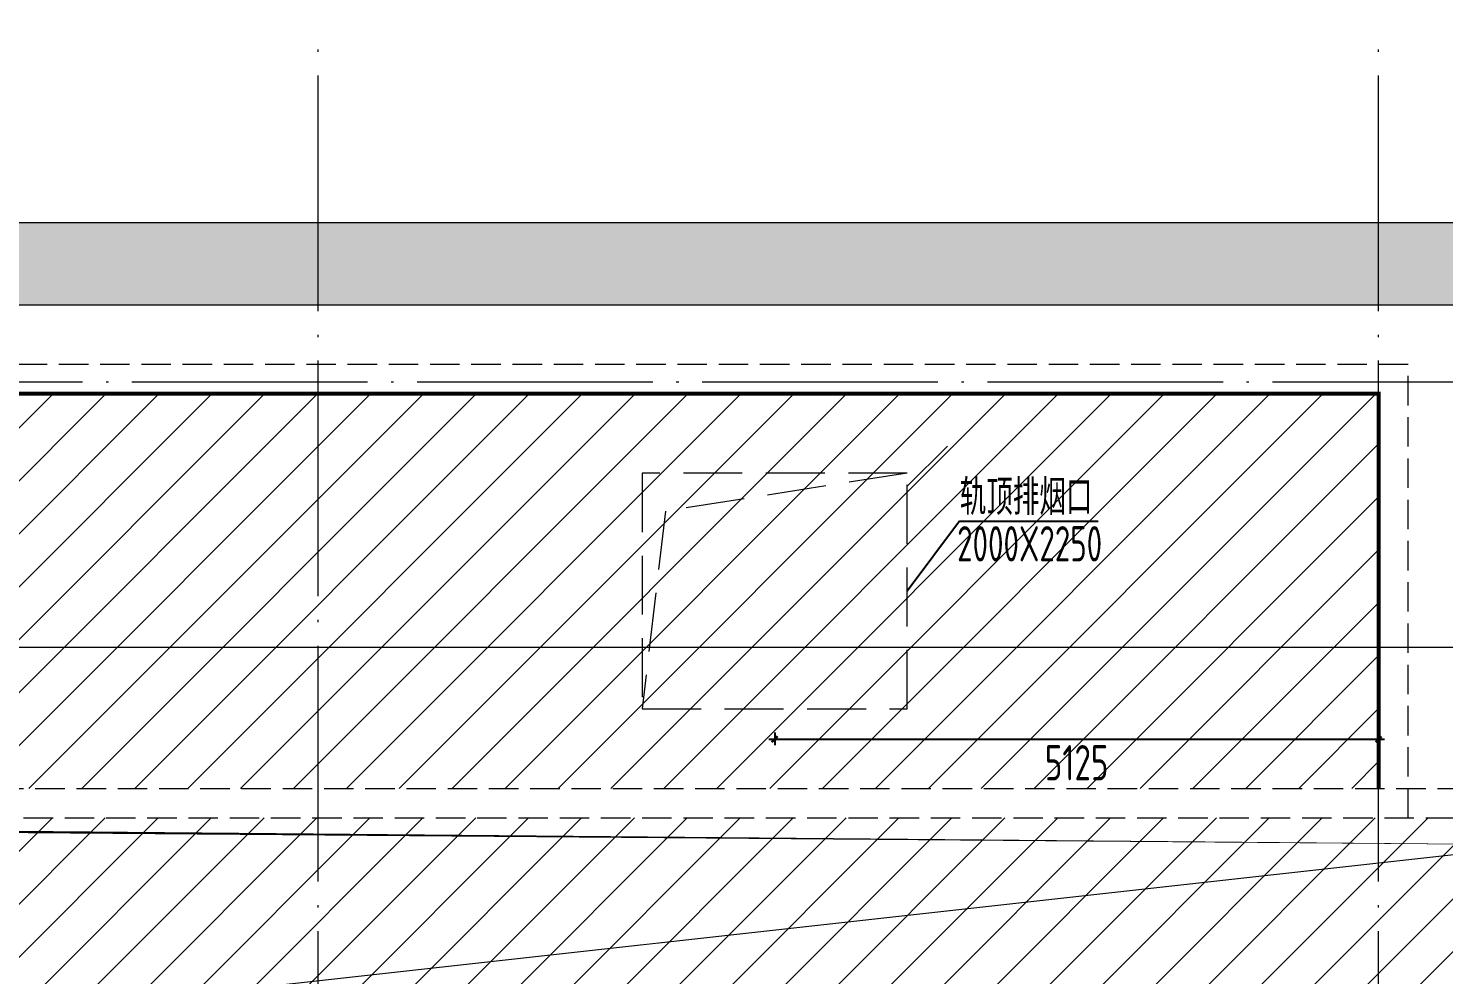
# Model space of a CAD drawing. Extents: x 4 to 13611208, y -605838 to 574722.
# Drawn here: x 13253938 to 13265950, y -4141 to 3890 of the extents above; entities that cross this region are included whole.
import ezdxf

# ---------------------------------------------------------------- set-up
doc = ezdxf.new("R2010")
doc.units = 0
doc.header["$LTSCALE"] = 1000
doc.header["$MEASUREMENT"] = 0
doc.linetypes.add('DASH', pattern=[0.35, 0.25, -0.1])
doc.linetypes.add('DOTE', pattern=[2.4200000000000004, 2, -0.2, 0.02, -0.2])
doc.layers.add('SDF-标注', color=7, linetype='Continuous')
doc.layers.add('SDF-风管', color=3, linetype='Continuous', lineweight=20)
doc.layers.add('建筑底图', color=8, linetype='Continuous', lineweight=13)
doc.styles.add('67', font='gbenor.shx', dxfattribs={"width": 0.7, "bigfont": 'hztxt.shx'})
doc.styles.add('du', font='gbenor.shx', dxfattribs={"width": 0.8, "bigfont": 'hztxt.shx'})
doc.dimstyles.new('67', dxfattribs={"dimscale": 100, "dimtxt": 3, "dimasz": 0.5, "dimexe": 0.5, "dimexo": 2, "dimgap": 0.5, "dimtad": 2, "dimdec": 0, "dimrnd": 5, "dimzin": 0, "dimdsep": 46, "dimtxsty": 'du', "dimblk": 'ARCHTICK', "dimcen": 0, "dimdle": 0.5, "dimclrd": 256, "dimclre": 256, "dimclrt": 256, "dimazin": 0, "dimtfac": 1, "dimtdec": 0, "dimtix": 1, "dimtmove": 2, "dimatfit": 3, "dimfxl": 100, "dimtolj": 1, "dimtzin": 0, "dimlwd": -1, "dimlwe": -1, "dimarcsym": 0})
pattern_1 = [(45, (793255.255710341, 9.353971108794212e-08), (-224.5064030267288, 224.5064030267288), [])]
pattern_2 = [(45, (793255.255710341, 9.354334906674922e-08), (-224.5064030267288, 224.5064030267288), [])]

# ---------------------------------------------------------------- blocks, each defined once
blk = doc.blocks.new('_ArchTick')
at = {"color": 0, "linetype": 'ByBlock', "const_width": 0.4}
blk.add_lwpolyline([(-0.5, -0.5), (0.5, 0.5)], dxfattribs=at)
blk = doc.blocks.new('*D655')
at = {"layer": 'SDF-标注', "ltscale": 0.5, "transparency": 16777216}
for p, q in [((13260222.36620493, -2142.418085854035), (13265447.09488513, -2142.418085854035)), ((13260272.36620493, -2085.260509419546), (13260272.36620493, -2192.418085854035)), ((13265397.09488513, -2085.260509071173), (13265397.09488513, -2192.418085854035))]:
    blk.add_line(p, q, dxfattribs=at)
at = {"layer": 'SDF-标注', "ltscale": 0.5, "transparency": 16777216, "xscale": 50, "yscale": 50, "zscale": 50, "rotation": 180}
blk.add_blockref('_ArchTick', (13260272.36620493, -2142.418085854035), dxfattribs=at)
at = {"layer": 'SDF-标注', "ltscale": 0.5, "transparency": 16777216, "xscale": 50, "yscale": 50, "zscale": 50}
blk.add_blockref('_ArchTick', (13265397.09488513, -2142.418085854035), dxfattribs=at)
at = {"layer": 'SDF-标注', "ltscale": 0.5, "transparency": 16777216, "insert": (13262834.73054503, -2342.418085854035), "char_height": 300, "attachment_point": 5, "style": 'du'}
blk.add_mtext('\\A1;5125', dxfattribs=at)

msp = doc.modelspace()

# ---------------------------------------------------------------- hatches: boundary and pattern name
at = {"layer": '建筑底图'}
h = msp.add_hatch(dxfattribs=at)
h.set_pattern_fill('钢筋混凝土', color=8, scale=100, style=0)
h.set_pattern_definition([(45, (793255.255710341, 9.353971108794212e-08), (-176.7766952966369, 176.7766952966369), []), (49.99999999999999, (793255.255710341, 9.353971108794212e-08), (717.2601826007534, -62.75213498259511), [75, -825]), (355, (793255.255710341, 9.353971108794212e-08), (-138.751333613, 752.1921337000118), [60, -660]), (100.4514, (793315.0273903403, -5.229339906480163), (578.5093817140216, 689.4395420609536), [63.74019000000001, -701.142112]), (46.18420000000001, (793255.255710341, 200.0000000935397), (1067.241048625644, -165.5190143290181), [112.5, -1237.5]), (96.6356, (793344.1924553402, 186.2066930935252), (934.6627055487033, 974.1178709004417), [95.610288, -1051.713]), (351.1842, (793255.255710341, 200.0000000935397), (934.6619451336272, 974.1186009253246), [90, -990]), (21, (793355.255710341, 150.0000000935397), (596.9070521184617, -402.6188906653388), [75, -825]), (326.0000000000001, (793355.255710341, 150.0000000935397), (243.3153319215817, 725.150045046853), [60, -660]), (71.4514, (793404.9979433417, 116.4483940935461), (840.22262858149, 322.5304967099524), [63.74019000000001, -701.142112]), (37.50000000000001, (793255.255710341, 9.353971108794212e-08), (12.15985531729067, 332.8938538313115), [0, -652, 0, -670, 0, -662.5]), (7.499999999999999, (793255.255710341, 9.353971108794212e-08), (263.0695374421486, 394.4117118823602), [0, -382, 0, -637, 0, -252.5]), (327.5, (793032.255710341, 9.353971108794212e-08), (533.822436172409, -22.55487173437976), [0, -250, 0, -780, 0, -1035]), (317.5, (792932.255710341, 9.353971108794212e-08), (583.1861693423863, 100.1049823323177), [0, -325, 0, -518, 0, -735])])
h.paths.add_polyline_path([(13122497.36620419, -13710.25820126227), (13121697.36620419, -13710.25820065587), (13121697.36620419, -15460.25820067333), (13121787.35943087, -17303.43082102417), (13122586.46983724, -17265.69239822362), (13122497.36620419, -15440.73975604289)])
h.paths.add_polyline_path([(13121697.36620419, -4210.258200814424), (13122497.36620419, -4210.258200716286), (13122497.36620419, -2478.869270568539), (13122573.51881668, -843.4888065858395), (13121774.38467709, -806.2766383931157), (13121697.36620419, -2460.250577065919)])
h.paths.add_polyline_path([(13168947.36620496, -21010.2592780806), (13168947.36620496, -21710.2592780806), (13207597.36620495, -21710.2592780806), (13207597.36620495, -20160.2592780806), (13281197.3662227, -20160.2592780806), (13281197.3662227, -19460.2592780806), (13206897.36620495, -19460.2592780806), (13206897.36620495, -21010.2592780806)])
h.paths.add_polyline_path([(13168947.36620496, 3789.739490638894), (13168947.36620496, 3089.739490638894), (13206897.36620495, 3089.739490638894), (13206897.36620495, 1539.739490638894), (13281197.3662227, 1539.739490638894), (13281197.3662227, 2239.73949063773), (13207597.36620495, 2239.739490638894), (13207597.36620495, 3789.739490638894)])
h.paths.add_polyline_path([(13473697.36620495, -4551.354639497644), (13472897.36620495, -4551.354639497877), (13472897.36620495, -13160.2582006767), (13473697.36620495, -13160.25820067694)])
h.paths.add_polyline_path([(13473697.36620495, 2261.890516709012), (13472897.36620495, 2261.890516709012), (13472897.36620495, 2248.645360501891), (13473697.36620495, 2248.645360501774)])
h.paths.add_polyline_path([(13354022.36620496, 889.7394907393027), (13354022.36620496, 1039.739490739303), (13354172.36620496, 1039.739490739303), (13354172.36620496, 889.7394907394773), (13376672.36620316, 889.7394907708513), (13376672.36620316, 1039.739490770851), (13376822.36620316, 1039.739490770851), (13376822.36620317, 889.7394907710259), (13398547.36620317, 889.7394908013521), (13398547.36620317, 1039.739490801294), (13398697.36620317, 1039.739490801294), (13398697.36620317, 889.7394908015267), (13422497.36620496, 889.7394908347051), (13422497.36620496, 1089.739490834705), (13453297.36620495, 1089.739490877662), (13453297.36620495, 1789.739490877371), (13421797.36620496, 1789.739490833541), (13421797.36620496, 1589.739490833541), (13349146.25571034, 1589.739490732376), (13349146.25571034, 889.7394907324924)])
h.paths.add_polyline_path([(13332922.36620316, 889.7394907099078), (13332922.36620317, 1039.739490709908), (13333072.36620317, 1039.739490709908), (13333072.36620316, 889.7394907101407), (13349146.25571034, 889.7394907324924), (13349146.25571034, 1589.739490732376), (13311597.3662227, 1589.739490680106), (13311597.3662227, 889.7394906802801)])
h.paths.add_polyline_path([(13332922.36619556, -18960.2586803427), (13332922.36619556, -18810.25868034275), (13311597.3662227, -18810.25893015671), (13311597.3662227, -19510.25893015688), (13349146.25571034, -19510.25849028636), (13349146.25571034, -18810.25849028624), (13333072.36619556, -18810.25867858552), (13333072.36619556, -18960.2586803427)])
h.paths.add_polyline_path([(13376672.36619555, -18960.25868034275), (13376672.36619555, -18810.25816782867), (13354172.36619734, -18810.25843140733), (13354172.36619734, -18960.25868034275), (13354022.36619734, -18960.25868034275), (13354022.36619734, -18810.2584331645), (13349146.25571034, -18810.25849028624), (13349146.25571034, -19510.25849028636), (13438197.36620496, -19510.25744708761), (13438197.36620496, -19710.25744708761), (13453297.36620495, -19710.25727019669), (13453297.36620496, -19010.25727019686), (13438897.36620496, -19010.2574388872), (13438897.36620496, -18810.2574388872), (13436422.61763484, -18810.25746787793), (13436422.61763485, -18960.25868034275), (13436272.61763484, -18960.25868034275), (13436272.61763484, -18810.25746963511), (13433472.0244257, -18810.25750244292), (13433472.0244257, -18960.25868034275), (13433322.0244257, -18960.25868034275), (13433322.0244257, -18810.25750420016), (13430973.36619734, -18810.25753171375), (13430973.36619734, -18960.25868034275), (13430823.36619734, -18960.25868034275), (13430823.36619734, -18810.25753347093), (13420572.36619787, -18810.2576535574), (13420572.36619787, -18960.2576535574), (13420422.36619787, -18960.2576535574), (13420422.36619787, -18810.25765531458), (13376822.36619555, -18810.25816607149), (13376822.36619555, -18960.25868034275)])
at = {"layer": '建筑底图', "linetype": 'DASH'}
h = msp.add_hatch(dxfattribs=at)
h.set_pattern_fill('ANSI31', color=8, scale=200, style=0)
h.set_pattern_definition(pattern_2)
h.paths.add_polyline_path([(13265397.36620496, -2560.260509484968), (13265397.36620495, 789.7394906286536), (13189297.36620495, 789.7394906286536), (13189297.36620495, -4010.259758396594), (13186997.36620495, -4010.259758396594), (13186997.36620495, -3660.258200482054), (13185097.36620488, -3660.258979366743), (13185097.36620488, -6460.258979366743), (13192747.40144607, -6460.259810726679), (13192747.40144607, -2560.260509484968)])
h = msp.add_hatch(dxfattribs=at)
h.set_pattern_fill('ANSI31', color=8, scale=200, style=0)
h.set_pattern_definition(pattern_1)
h.paths.add_polyline_path([(13265397.36620496, -2560.260509484971), (13265397.36620495, 789.73949062865), (13189297.36620495, 789.73949062865), (13189297.36620495, -4010.259758396598), (13186997.36620495, -4010.259758396598), (13186997.36620495, -3660.258200482058), (13186097.36859079, -3660.258200482058), (13186097.36859079, -6460.258200482058), (13192747.40144607, -6460.259810726682), (13192747.40144607, -2560.260509484971)])
h = msp.add_hatch(dxfattribs=at)
h.set_pattern_fill('ANSI31', color=8, scale=200, style=0)
h.set_pattern_definition(pattern_1)
h.paths.add_polyline_path([(13270747.36623123, -6210.77356726845), (13270747.36620549, -2810.260509420012), (13239647.36620495, -2810.260509420012), (13239647.36620495, -16110.25936184003), (13265397.36620495, -16110.25936184003), (13265419.45251075, -12264.300631575), (13256331.94441481, -11254.57748299889), (13256309.85810902, -8560.259810726682), (13256497.36620496, -8560.259810726682), (13256497.36620496, -7690.546939899446)])
h = msp.add_hatch(dxfattribs=at)
h.set_pattern_fill('ANSI31', color=8, scale=200, style=0)
h.set_pattern_definition(pattern_2)
h.paths.add_polyline_path([(13270747.36623123, -6210.773567268461), (13270747.36620549, -2810.260509420008), (13239647.36620495, -2810.260509420008), (13239647.36620495, -16110.25936184002), (13265397.36620495, -16110.25936184002), (13265419.45251075, -12264.30063157497), (13256331.94441481, -11254.57748299886), (13256309.85810902, -8560.259810726679), (13256497.36620496, -8560.259810726679), (13256497.36620496, -7690.546939899421)])

# ---------------------------------------------------------------- linework, layer by layer
at = {"layer": 'SDF-标注', "ltscale": 0.5}
for q in [(13261397.36620493, -885.260509419546), (13263017.2019209, -293.6645487881615)]:
    msp.add_line((13261841.90536582, -293.6645487881615), q, dxfattribs=at)
at = {"layer": 'SDF-风管', "const_width": 35}
for points in [[(13186997.13013173, -3660.258200134151), (13185097.09727097, -3660.259810378193), (13185097.09727097, -6460.258147658547), (13192747.13012625, -6460.258147658547), (13192747.13012624, -2560.260509136948), (13265397.09488513, -2560.260509035783), (13265397.09488514, 789.7394909642753), (13189297.09488513, 789.7394909331342), (13189297.09125387, -3860.260020893242), (13188597.13013174, -3860.260020894406), (13188597.13013174, -4110.259758044442), (13186997.13013173, -4110.259758048574), (13186997.09488513, -3660.25820019719)], [(13270747.09488566, -2810.260509028332), (13239647.09488512, -2810.260509063199), (13239647.09504093, -16110.25977267441), (13270747.09489363, -16110.2594083501), (13270747.09489361, -2810.260509028332)]]:
    msp.add_lwpolyline(points, dxfattribs=at)
at = {"layer": '建筑底图', "color": 8, "linetype": 'DOTE'}
for p, q in [((13256397.36620496, -22710.2592780806), (13256397.36620496, 3889.739490877779)), ((13265397.36620496, -22710.25927807996), (13265397.36620496, 3889.739490878419)), ((13119297.36620771, 889.7394908778952), (13332922.36620316, 889.7394908777787))]:
    msp.add_line(p, q, dxfattribs=at)
at = {"layer": '建筑底图', "color": 8}
for p, q in [((13311597.3662227, 2239.739490638894), (13207597.36620495, 2239.739490638894)), ((13310622.3662227, 1539.739490638894), (13206897.36620495, 1539.739490638894)), ((13261397.36620493, 4.314061553577631), (13261737.55134027, 344.4991968847571))]:
    msp.add_line(p, q, dxfattribs=at)
at = {"layer": '建筑底图', "color": 8, "linetype": 'DASH'}
for p, q in [((13189097.36620495, 1039.739490509557), (13265647.36620495, 1039.739490616252)), ((13265647.36620495, -2810.260509383806), (13265647.36620495, 1039.739490616252)), ((13189297.36620495, 789.7394905099063), (13265397.36620495, 789.7394906159025)), ((13265397.36620495, -2560.260509384156), (13265397.36620495, 789.7394906159025)), ((13265397.36620495, -2560.260509384156), (13265397.36620495, 789.7394906159025)), ((13192747.40144607, -2560.260509485321), (13270747.36620359, -2560.260509376705)), ((13192997.40144607, -2810.260509484971), (13270747.36620549, -2810.260509376705))]:
    msp.add_line(p, q, dxfattribs=at)
at = {"layer": '建筑底图', "color": 8, "linetype": 'DASH', "ltscale": 2}
msp.add_lwpolyline([(13259147.36620493, 114.739490580454), (13259147.36620493, -1885.260509419546), (13261397.36620493, -1885.260509419546), (13261397.36620493, 114.739490580454)], close=True, dxfattribs=at)
msp.add_lwpolyline([(13259147.36620493, 114.739490580454), (13259147.36620493, -1885.260509419546), (13261397.36620493, -1885.260509419546), (13261397.36620493, 114.739490580454)], close=True, dxfattribs=at)
msp.add_lwpolyline([(13261397.36620493, 114.739490580454), (13259344.25821052, -206.4004809794133), (13259147.36620493, -1885.260509419546)], dxfattribs=at)
at = {"layer": '建筑底图', "color": 8, "ltscale": 0.1}
msp.add_lwpolyline([(13281897.37414715, -1360.257624905149), (13190997.35207532, -11460.25981072668)], dxfattribs=at)
at = {"layer": '建筑底图', "color": 8, "ltscale": 0.1, "flags": 128}
msp.add_lwpolyline([(13236690.08958409, -1350.08555344824), (13237690.08722279, -1352.256865780393), (13238690.08552907, -1354.094846050779), (13239690.08435033, -1355.627269070188), (13240690.08356068, -1356.881915371458), (13241690.08305333, -1357.886561672727), (13242690.08274624, -1358.668988506834), (13243690.08257077, -1359.256966869871), (13244690.08248112, -1359.678281109373), (13245690.08244107, -1359.96070603613), (13246690.08242581, -1360.132020275632), (13247690.082422, -1360.220000546018), (13248690.082422, -1360.252425472776), (13249690.082422, -1360.257069866697), (13434274.28927777, -1360.260249416868)], dxfattribs=at)

# ---------------------------------------------------------------- texts
at = {"layer": 'SDF-标注', "ltscale": 0.5, "style": '67', "width": 0.75}
for s, p in [('轨顶排烟口', (13261843.13823199, -239.8424428635626)), ('2000X2250', (13261820.57520816, -634.5215576933115))]:
    msp.add_text(s, height=300, dxfattribs=at).set_placement(p)

# ---------------------------------------------------------------- dimensions: what is measured, and where the dimension line sits
at = {"layer": 'SDF-标注', "ltscale": 0.5}
dim = msp.add_linear_dim(base=(13265397.09488513, -2142.418085854035), p1=(13260272.36620493, -1885.260509419546), p2=(13265397.09488513, -1885.260509071173), dimstyle='67', dxfattribs=at)
dim.commit()
dim.dimension.update_dxf_attribs({"geometry": '*D655', "text_midpoint": (13262834.73054503, -2342.418085854035)})

doc.saveas('drawing.dxf')
